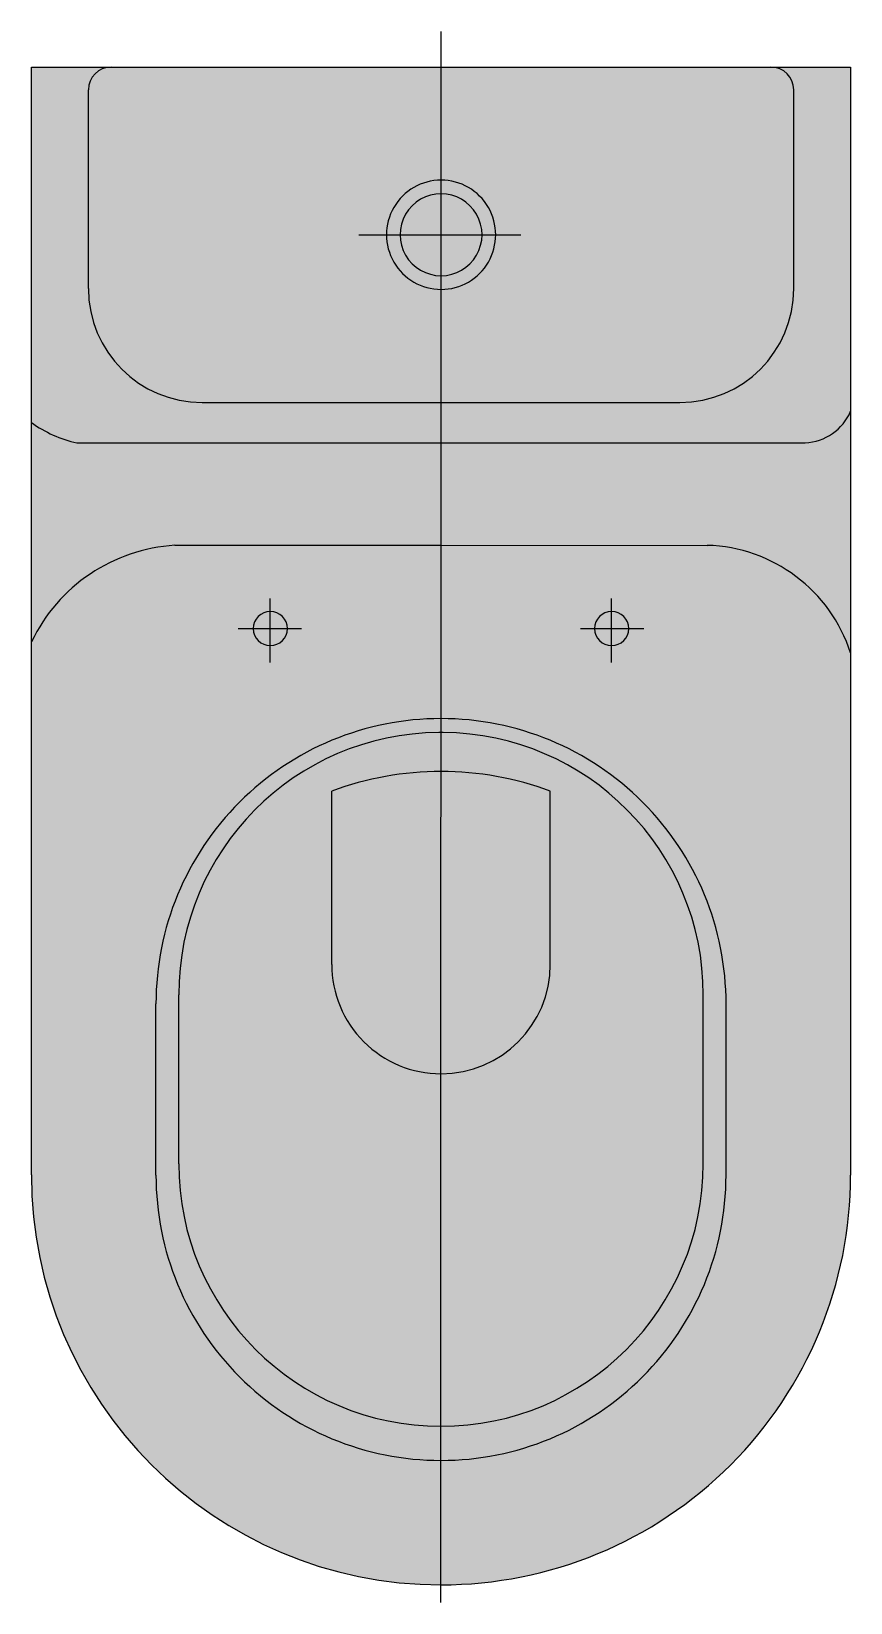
# Model space of a CAD drawing. Header units: inches. Extents: x -55 to 235, y -47 to 159.
# Drawn here: x 75.097 to 75.454, y 158.584 to 159.267 of the extents above; entities that cross this region are included whole.
import ezdxf

# ---------------------------------------------------------------- set-up
doc = ezdxf.new("R2010")
doc.units = ezdxf.units.IN
doc.header["$LTSCALE"] = 0.03
doc.header["$MEASUREMENT"] = 0
doc.linetypes.add('DA0621PE-XREF-02$0$CONTINU', pattern=[0])
doc.layers.add('AI-Equip san', color=1, linetype='Continuous')
doc.layers.add('AI-Hatch equip san', color=255, linetype='Continuous', lineweight=0)

# ---------------------------------------------------------------- blocks, each defined once
blk = doc.blocks.new('DA0621PE-XREF-02$0$7012117_p')
at = {"layer": 'AI-Hatch equip san'}
blk.add_hatch(color=256, dxfattribs=at).paths.add_polyline_path([(0.1782, -0.0155), (-0.17829, -0.0155), (-0.17829, -0.49711, 0.414225), (0.00002, -0.67542, 0.414202), (0.1782, -0.49723)])
at = {"linetype": 'DA0621PE-XREF-02$0$CONTINU'}
for p, q in [((-0.00006, -0.68313), (0, 0)), ((-0.15349, -0.11181), (-0.15349, -0.02541)), ((0.15345, -0.11181), (0.15345, -0.0254)), ((-0.03585, -0.08841), (0.03465, -0.08841)), ((-0.10398, -0.16132), (0.10395, -0.16132)), ((-0.15848, -0.17888), (0.15845, -0.17891)), ((-0.11582, -0.22343), (-0.00002, -0.22343)), ((-0.00002, -0.22343), (0.11578, -0.22345)), ((-0.07432, -0.27445), (-0.07432, -0.24655)), ((0.0742, -0.27445), (0.0742, -0.24655)), ((-0.08835, -0.25964), (-0.0608, -0.25964)), ((0.06068, -0.25964), (0.08823, -0.25964)), ((-0.04759, -0.40567), (-0.04759, -0.33037)), ((0.04752, -0.40568), (0.04753, -0.33038)), ((-0.12409, -0.49728), (-0.12409, -0.42281)), ((-0.11419, -0.49233), (-0.11419, -0.41887)), ((0.1141, -0.49235), (0.11411, -0.41889)), ((0.124, -0.4973), (0.12401, -0.42283))]:
    blk.add_line(p, q, dxfattribs=at)
at = {"linetype": 'Continuous'}
for p, q in [((-0.17829, -0.49711), (-0.17829, -0.0155)), ((-0.17829, -0.0155), (0.1782, -0.0155)), ((0.1782, -0.0155), (0.1782, -0.49723))]:
    blk.add_line(p, q, dxfattribs=at)
at = {"linetype": 'DA0621PE-XREF-02$0$CONTINU'}
for centre, radius, start, end in [((-0.14359, -0.02541), 0.0099, 90, 179.99898), ((0.14355, -0.02541), 0.0099, 0.00167, 90), ((-0.00001, -0.08841), 0.02376, 89.9922, 269.99754), ((-0.00001, -0.08841), 0.02376, 269.99241, 89.99733), ((-0.00001, -0.08841), 0.01782, 89.98674, 270.00841), ((-0.00001, -0.08841), 0.01782, 269.99515, 90), ((-0.10398, -0.11181), 0.04951, 180, 270), ((0.10395, -0.11181), 0.04951, 270, 359.9997), ((0.15734, -0.15624), 0.02269, 272.82181, 336.82275), ((-0.11129, -0.29762), 0.07433, 93.48968, 154.33225), ((0.11382, -0.29109), 0.06767, 17.93979, 88.34331), ((-0.07432, -0.25964), 0.00743, 90, 270), ((-0.07432, -0.25964), 0.00743, 270, 90), ((0.0742, -0.25964), 0.00743, 90, 270), ((0.0742, -0.25964), 0.00743, 270, 90), ((-0.00006, -0.42281), 0.12403, 89.98382, 180.00002), ((-0.00001, -0.42281), 0.12403, 359.9897, 90.0058), ((-0.00012, -0.41887), 0.11406, 90.42975, 180.00002), ((-0.00004, -0.42857), 0.12377, 89.99253, 90.43191), ((-0.00003, -0.42857), 0.12377, 89.56076, 90.00012), ((0.00005, -0.41887), 0.11406, 359.98967, 89.55992), ((-0.00006, -0.45742), 0.13565, 89.9861, 110.50968), ((-0.00002, -0.45742), 0.13565, 69.47986, 90.00356), ((-0.00006, -0.40567), 0.04753, 180.00003, 270.02556), ((-0.00006, -0.49728), 0.12403, 179.99992, 270.00284), ((-0.00002, -0.49233), 0.11416, 179.99998, 269.98373), ((-0.00003, -0.49728), 0.12403, 269.98699, 359.98978), ((-0.00007, -0.49233), 0.11416, 270.00595, 359.98975)]:
    blk.add_arc(centre, radius, start, end, dxfattribs=at)
at = {"linetype": 'Continuous'}
for centre, radius, start, end in [((-0.14707, -0.12677), 0.05335, 234.18498, 257.64557), ((-0.00002, -0.40566), 0.04754, 269.97709, 359.97709), ((0.00002, -0.49711), 0.1783, 180, 269.9992), ((0.00002, -0.49723), 0.17818, 269.9992, 0)]:
    blk.add_arc(centre, radius, start, end, dxfattribs=at)

msp = doc.modelspace()

# ---------------------------------------------------------------- block references
at = {"layer": 'AI-Equip san', "color": 1}
msp.add_blockref('DA0621PE-XREF-02$0$7012117_p', (75.2755, 159.26742), dxfattribs=at)

doc.saveas('drawing.dxf')
